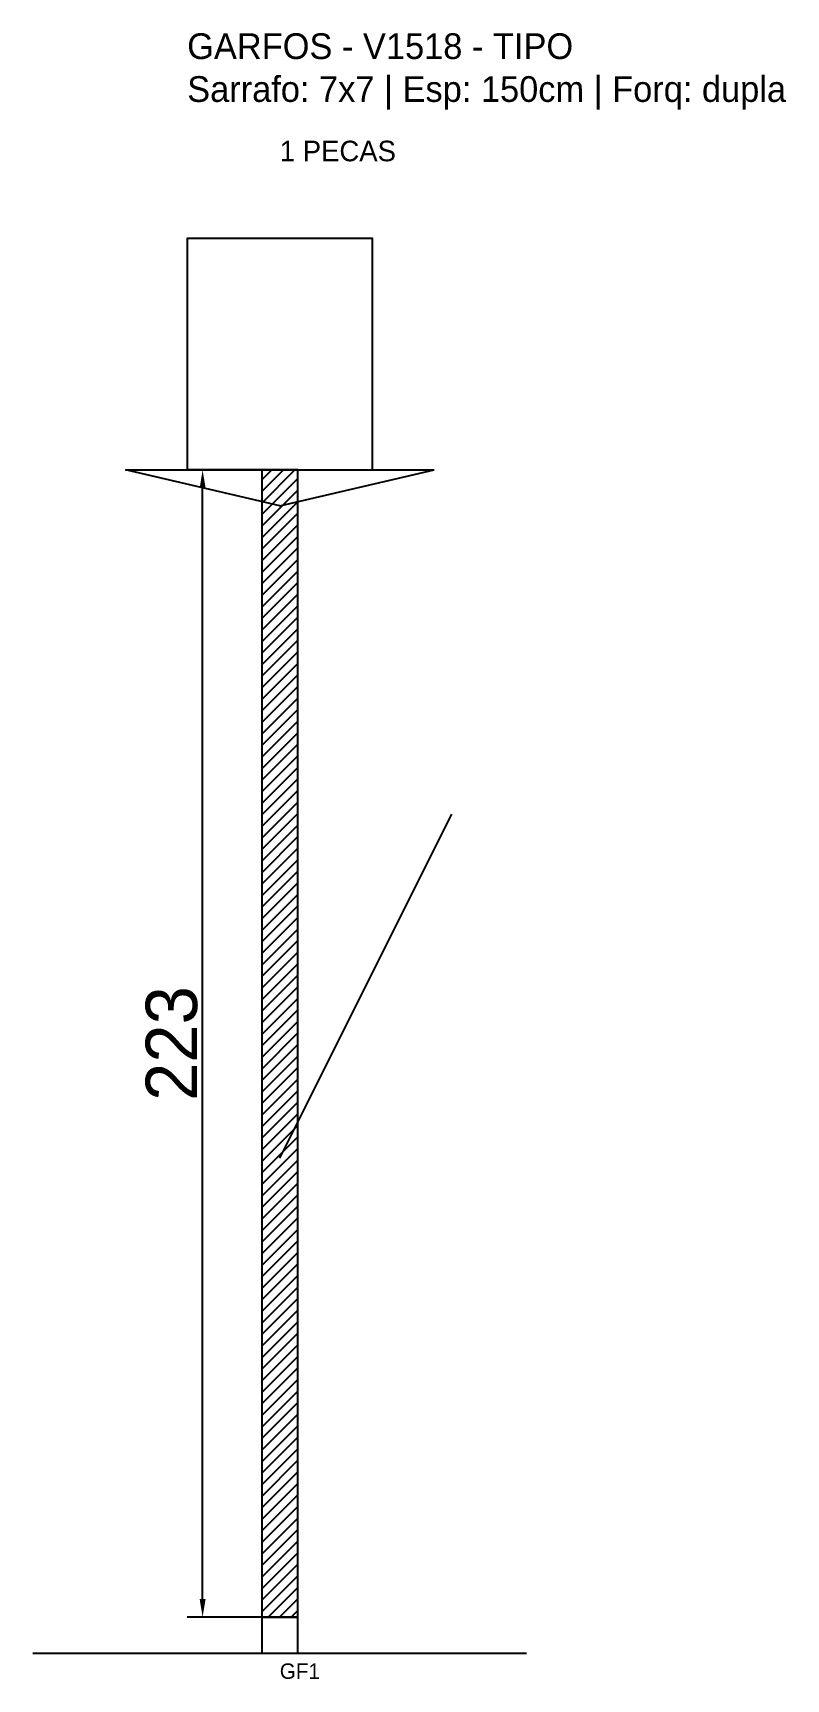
# Model space of a CAD drawing. Header units: metres. Extents: x -30 to 116, y -12 to 308.
import ezdxf

# ---------------------------------------------------------------- set-up
doc = ezdxf.new("R2010")
doc.units = ezdxf.units.M
for name, color, linetype in [('BARRA_ANCORAGEM', 1, 'Continuous'), ('COTA', 241, 'Continuous'), ('GARFOS OK', 3, 'Continuous'), ('NOME DA VIGA', 6, 'Continuous'), ('SARR_7x7', 40, 'Continuous'), ('VIGAS', 3, 'Continuous')]:
    doc.layers.add(name, color=color, linetype=linetype)
doc.dimstyles.new('EZ DXF', dxfattribs={"dimtxt": 10, "dimasz": 3.5, "dimexe": 3, "dimexo": 1.5, "dimgap": 1, "dimtad": 1, "dimdec": 1, "dimdsep": 46, "dimcen": 2.5, "dimazin": 3, "dimtfac": 1, "dimtmove": 0, "dimatfit": 3})

msp = doc.modelspace()

# ---------------------------------------------------------------- hatches: boundary and pattern name
at = {"layer": 'COTA'}
h = msp.add_hatch(dxfattribs=at)
h.set_pattern_fill('ANSI31', scale=0.5)
h.paths.add_polyline_path([(14.5, 0), (21.5, 0), (21.5, 223), (14.5, 223)])

# ---------------------------------------------------------------- linework, layer by layer
at = {"layer": 'BARRA_ANCORAGEM'}
msp.add_line((18, 89.2), (51.45, 156.1), dxfattribs=at)
at = {"layer": 'GARFOS OK'}
for p, q in [((18, 216), (-12, 223)), ((-12, 223), (48, 223)), ((18, 216), (48, 223))]:
    msp.add_line(p, q, dxfattribs=at)
at = {"layer": 'GARFOS OK', "linetype": 'CONTINUOUS'}
msp.add_line((-30, -7), (66, -7), dxfattribs=at)
at = {"layer": 'GARFOS OK'}
msp.add_lwpolyline([(14.5, 0), (21.5, 0), (21.5, 223), (14.5, 223), (14.5, 0)], dxfattribs=at)
at = {"layer": 'SARR_7x7'}
msp.add_lwpolyline([(14.5, -7), (21.5, -7), (21.5, 0), (14.5, 0), (14.5, -7)], dxfattribs=at)
at = {"layer": 'VIGAS'}
msp.add_lwpolyline([(0, 223), (36, 223), (36, 268), (0, 268), (0, 223)], dxfattribs=at)

# ---------------------------------------------------------------- texts
at = {"layer": 'NOME DA VIGA'}
for s, height, p in [('1 PECAS', 4, (18, 283)), ('GF1', 3, (18, -12))]:
    msp.add_text(s, height=height, dxfattribs=at).set_placement(p)
at = {"layer": 'NOME DA VIGA', "insert": (0, 293), "char_height": 5, "attachment_point": 7}
msp.add_mtext('GARFOS - V1518 - TIPO\\PSarrafo: 7x7 | Esp: 150cm | Forq: dupla', dxfattribs=at)

# ---------------------------------------------------------------- dimensions: what is measured, and where the dimension line sits
at = {"layer": 'COTA'}
msp.add_linear_dim(base=(3, 0), p1=(18, 0), p2=(18, 223), angle=90, dimstyle='EZ DXF', dxfattribs=at).render()

doc.saveas('drawing.dxf')
